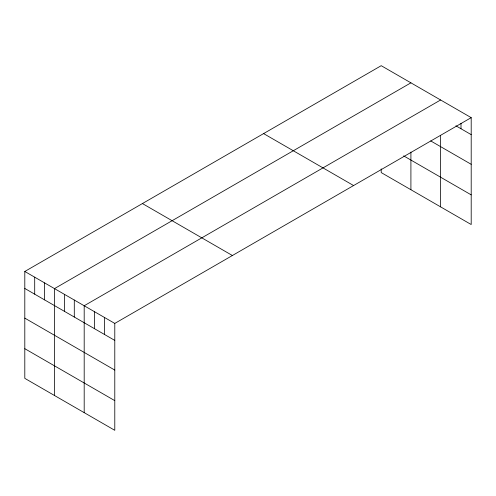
<?xml version="1.0" encoding="UTF-8"?>
<svg xmlns="http://www.w3.org/2000/svg" width="496" height="496" viewBox="0 0 496 496"><rect width="100%" height="100%" fill="white"/><g stroke="black" fill="none" stroke-linecap="round" stroke-linejoin="round"><path stroke-width="0.74" d="M471.2 117.645L114.787 323.417L114.787 430.311L24.8 378.355L24.8 271.467L381.213 65.689L471.2 117.645L471.2 224.533L381.213 172.583L381.213 168.876M410.911 82.838L54.498 288.61L54.498 395.498M440.603 99.981L84.19 305.753L84.19 412.647M455.905 125.804L471.2 134.639M430.708 140.926L471.2 164.306M403.651 155.868L471.2 194.872M263.599 133.598L353.586 185.547M142.414 203.558L232.401 255.514M24.8 271.467L114.787 323.417M24.8 288.461L114.787 340.411M24.8 318.128L114.787 370.078M24.8 348.688L114.787 400.644M461.001 123.343L461.001 128.749M440.603 135.513L440.603 206.869M410.911 152.055L410.911 189.726M104.588 317.533L104.588 334.527M94.389 311.643L94.389 328.637M74.295 300.037L74.295 317.037M64.393 294.326L64.393 311.321M44.597 282.894L44.597 299.888M34.701 277.177L34.701 294.178"/></g></svg>
